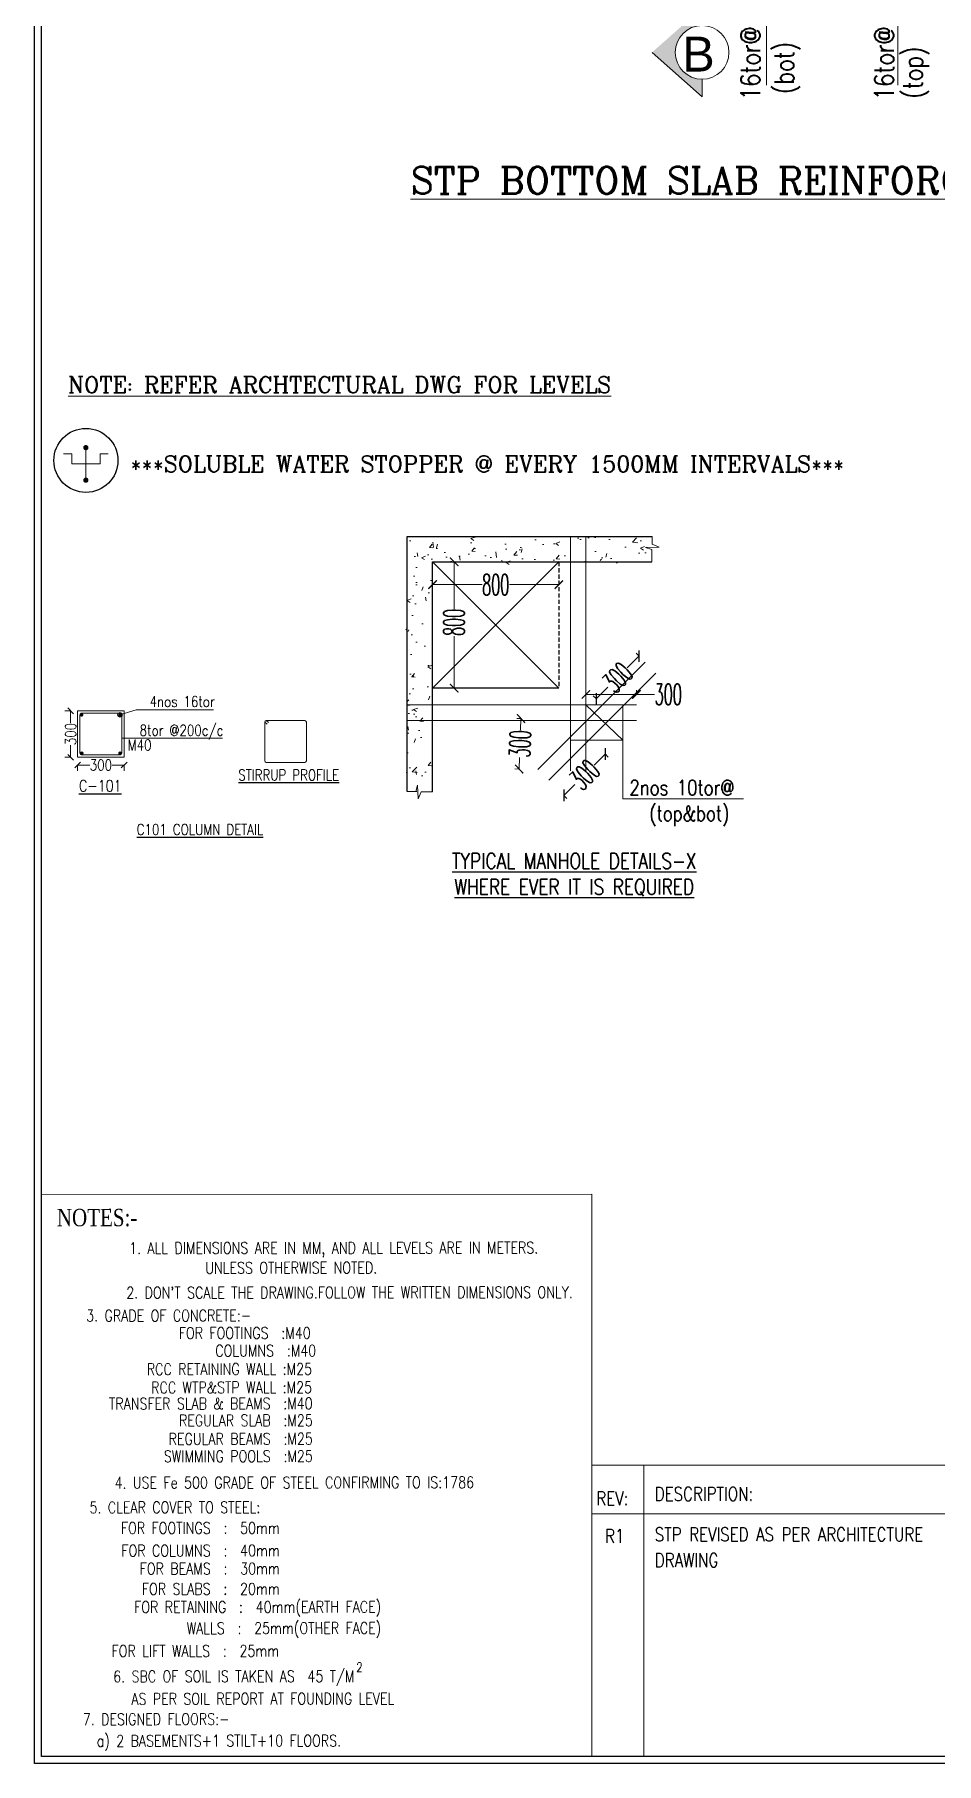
# Model space of a CAD drawing. Header units: millimetres. Extents: x -586673698 to -573385747, y -389867798 to -389752240.
# Drawn here: x -586583892 to -586572255, y -389818040 to -389795730 of the extents above; entities that cross this region are included whole.
import ezdxf
from ezdxf.enums import TextEntityAlignment as Align

# ---------------------------------------------------------------- set-up
doc = ezdxf.new("R2010")
doc.units = ezdxf.units.MM
doc.header["$LTSCALE"] = 100
doc.linetypes.add('CO-OL-AR-B2$0$DASHED2', pattern=[0.375, 0.25, -0.125])
doc.linetypes.add('DASHED2', pattern=[0.375, 0.25, -0.125])
for name, color, linetype in [('0-text', 241, 'Continuous'), ('A-TEXT-ROOM-100', 4, 'Continuous'), ('CO-OL-AR-B2$0$A -HATCH', 8, 'Continuous'), ('DASHED2', 3, 'DASHED2'), ('Layer1', 7, 'Continuous'), ('PLATFORM', 230, 'Continuous'), ('STP', 171, 'Continuous'), ('TBLK_NOTE', 4, 'Continuous'), ('text', 7, 'Continuous'), ('WATER SERVICE', 3, 'Continuous')]:
    doc.layers.add(name, color=color, linetype=linetype)
for name, color, linetype, lineweight in [('BEAMS', 3, 'Continuous', 9), ('COL', 11, 'Continuous', 20), ('COLN', 1, 'Continuous', 20), ('dim', 11, 'Continuous', 13), ('REIN', 1, 'Continuous', 20), ('TBLK FRAME', 6, 'Continuous', 20), ('TBLK_LINE', 141, 'Continuous', 30)]:
    doc.layers.add(name, color=color, linetype=linetype, lineweight=lineweight)
doc.styles.add('COM', font='complex.shx')
doc.styles.add('combine', font='romanc.shx', dxfattribs={"width": 0.8})
doc.styles.add('DIM', font='romanc.shx', dxfattribs={"width": 0.8})
doc.styles.add('HEAD', font='times.ttf', dxfattribs={"width": 0.9})
doc.styles.add('ROMANS', font='romans', dxfattribs={"width": 0.5})
doc.styles.add('simplex-0.8', font='simplex.shx', dxfattribs={"width": 0.8})
doc.styles.add('STAIR CASE', font='complex.shx', dxfattribs={"width": 0.8, "height": 75, "bigfont": 'GBCBIG.shx'})
doc.styles.add('VP-A', font='arial.ttf')
doc.dimstyles.new('75 ISO', dxfattribs={"dimtxt": 100, "dimasz": 75, "dimexe": 75, "dimexo": 0.7, "dimgap": 0.4, "dimtad": 0, "dimtoh": 1, "dimdec": 0, "dimdsep": 46, "dimtxsty": 'combine', "dimblk": 'OBLIQUE', "dimcen": 0, "dimclrd": 11, "dimclre": 2, "dimclrt": 4, "dimadec": 1, "dimazin": 2, "dimtfac": 1, "dimtdec": 0, "dimtmove": 2, "dimatfit": 3, "dimldrblk": 'OBLIQUE', "dimfxl": 0, "dimtolj": 1, "dimtzin": 0, "dimlwd": -1, "dimlwe": -1, "dimarcsym": 0})
doc.dimstyles.new('dimision in mm', dxfattribs={"dimtxt": 75, "dimasz": 25, "dimexe": 25, "dimexo": 25, "dimgap": 1, "dimtad": 0, "dimtoh": 1, "dimdec": 0, "dimdsep": 46, "dimtxsty": 'ROMANS', "dimblk": 'ARCHTICK', "dimcen": 0.09, "dimclrd": 21, "dimclre": 8, "dimclrt": 4, "dimadec": 0, "dimazin": 0, "dimtfac": 1, "dimtdec": 0, "dimtmove": 1, "dimatfit": 3, "dimfxl": 0, "dimtolj": 1, "dimtzin": 0, "dimarcsym": 0})
pattern_1 = [(49.99999999999999, (-14652.26497900486, -4303.871989995241), (251.0410639102637, -21.96324724390829), [26.24999999999999, -288.7499999999999]), (355, (-14652.26497900486, -4303.871989995241), (-48.56296676455, 263.2672467950042), [21, -231]), (100.4514, (-14631.34489101171, -4305.702259004116), (202.4782835999075, 241.3038397213338), [22.30906650000001, -245.3997392]), (46.18420000000002, (-14652.26497900486, -4233.871990025043), (373.5343670189756, -57.93165501515632), [39.37499999999999, -433.1249999999999]), (96.6356, (-14621.13711827993, -4238.699647456408), (327.1319469420462, 340.9412548151547), [33.4636008, -368.0995500000001]), (351.1842, (-14652.26497900486, -4233.871990025043), (327.1316807967695, 340.9415103238636), [31.5, -346.5000000000001]), (21, (-14617.26497894526, -4251.371989995241), (208.9174682414616, -140.9166117328686), [26.24999999999999, -288.7499999999999]), (326.0000000000001, (-14617.26497894526, -4251.371989995241), (85.16036617255361, 253.8025157663985), [21, -230.9999999999999]), (71.4514, (-14599.85519742966, -4263.115052103996), (294.0779200035215, 112.8856738484833), [22.30906650000001, -245.3997392]), (37.50000000000001, (-14652.26497900486, -4303.871989995241), (4.255949361051733, 116.512848840959), [0, -228.2000000000001, 0, -234.5, 0, -231.8750000000001]), (7.499999999999999, (-14652.26497900486, -4303.871989995241), (92.07433810475203, 138.0440991588261), [0, -133.6999999999999, 0, -222.9499999999999, 0, -88.37499999999996]), (327.5, (-14730.31497907639, -4303.871989995241), (186.8378526603431, -7.894205107032914), [0, -87.5, 0, -273, 0, -362.25]), (317.5, (-14765.31497907639, -4303.871989995241), (204.1151592698351, 35.0367438163112), [0, -113.75, 0, -181.3, 0, -257.2500000000001])]

# ---------------------------------------------------------------- blocks, each defined once
blk = doc.blocks.new('SECT LINE')
at = {"layer": 'STP', "lineweight": 0}
blk.add_hatch(color=7, dxfattribs=at).paths.add_polyline_path([(571.4999999925494, -1.862645149230957e-09), (346.5, 0, 1), (-346.5, 0), (-571.5, 0), (0, 646.5)])
at = {"layer": 'STP', "color": 7, "lineweight": 0}
for p, q in [((-571.5, 0), (0, 646.5)), ((-346.5, 0), (-571.5, 0)), ((-346.5, 0), (-571.5, 0)), ((346.5, 0), (1201.5, 0))]:
    blk.add_line(p, q, dxfattribs=at)
blk.add_circle((0, 0), 346.5, dxfattribs=at)
blk.add_circle((0, 0), 346.5, dxfattribs=at)
blk = doc.blocks.new('R5T')
at = {"layer": 'REIN', "color": 4, "lineweight": 20}
for p, q in [((3073133.012042983, -1156537.013426759), (3073160.980438634, -1156537.01340223)), ((3073160.980438634, -1156570.280436947), (3073160.980438634, -1156537.01340223)), ((3073208.529771033, -1156624.897871875), (3073208.529771033, -1156515.66300202)), ((3073283.012042984, -1156536.531959423), (3073256.079103431, -1156536.531959423)), ((3073256.079103431, -1156536.531959423), (3073256.079103431, -1156570.280436947)), ((3073256.079103431, -1156570.280436947), (3073160.980438634, -1156570.280436947))]:
    blk.add_line(p, q, dxfattribs=at)
at = {"layer": 'REIN', "color": 4, "linetype": 'Continuous', "lineweight": 20, "const_width": 8.817846679687497}
for points in [[(3073204.120847693, -1156515.66300202, 0.9999999999999998), (3073212.938694373, -1156515.66300202, 1)], [(3073204.120847693, -1156624.897871875, 0.9999999999999998), (3073212.938694373, -1156624.897871875, 1)]]:
    blk.add_lwpolyline(points, format="xyb", close=True, dxfattribs=at)
blk = doc.blocks.new('_ArchTick')
at = {"color": 0, "linetype": 'ByBlock', "const_width": 0.15}
blk.add_lwpolyline([(-0.5, -0.5), (0.5, 0.5)], dxfattribs=at)
blk = doc.blocks.new('*D420')
at = {"layer": 'Defpoints', "color": 0, "transparency": 16777216}
for p in [(537366.9031950235, 65519.52560475469), (537366.9031950235, 65383.87981879711), (538116.9031950235, 65383.8798186779)]:
    blk.add_point(p, dxfattribs=at)
at = {"layer": 'REIN', "color": 8, "lineweight": -2, "ltscale": 0.5, "transparency": 16777216}
for p, q in [((537366.9031950235, 65518.82560475469), (537366.9031950235, 65544.52560475469)), ((538116.9031950235, 65518.82560475469), (538116.9031950235, 65544.52560475469))]:
    blk.add_line(p, q, dxfattribs=at)
at = {"layer": 'REIN', "color": 21, "lineweight": -2, "ltscale": 0.5, "transparency": 16777216}
for p, q in [((537366.9031950235, 65519.52560475469), (537660.5460521664, 65519.52560475469)), ((538116.9031950235, 65519.52560475469), (537823.2603378807, 65519.52560475469))]:
    blk.add_line(p, q, dxfattribs=at)
at = {"layer": 'REIN', "color": 21, "linetype": 'ByBlock', "lineweight": -2, "transparency": 16777216, "xscale": 50, "yscale": 50, "zscale": 50, "rotation": 180}
blk.add_blockref('_ArchTick', (537366.9031950235, 65519.52560475469), dxfattribs=at)
at = {"layer": 'REIN', "color": 21, "linetype": 'ByBlock', "lineweight": -2, "transparency": 16777216, "xscale": 50, "yscale": 50, "zscale": 50}
blk.add_blockref('_ArchTick', (538116.9031950235, 65519.52560475469), dxfattribs=at)
at = {"layer": 'REIN', "color": 4, "lineweight": 13, "transparency": 16777216, "insert": (537741.9031950235, 65519.52560475469), "char_height": 125, "attachment_point": 5, "style": 'ROMANS'}
blk.add_mtext('\\A1;800', dxfattribs=at)
blk = doc.blocks.new('*D421')
at = {"layer": 'Defpoints', "color": 0, "transparency": 16777216}
for p in [(537645.8740869164, 65655.03060239553), (537494.9313502908, 64905.03060236573), (537645.8740869164, 64905.03060236573)]:
    blk.add_point(p, dxfattribs=at)
at = {"layer": 'REIN', "color": 8, "lineweight": -2, "ltscale": 0.5, "transparency": 16777216}
for p, q in [((537495.6313502907, 65655.03060239553), (537469.9313502908, 65655.03060239553)), ((537495.6313502907, 64905.03060236573), (537469.9313502908, 64905.03060236573))]:
    blk.add_line(p, q, dxfattribs=at)
at = {"layer": 'REIN', "color": 21, "lineweight": -2, "ltscale": 0.5, "transparency": 16777216}
for p, q in [((537494.9313502908, 65655.03060239553), (537494.9313502908, 65376.90915330395)), ((537494.9313502908, 64905.03060236573), (537494.9313502908, 65214.19486758963))]:
    blk.add_line(p, q, dxfattribs=at)
at = {"layer": 'REIN', "color": 21, "linetype": 'ByBlock', "lineweight": -2, "transparency": 16777216, "xscale": 50, "yscale": 50, "zscale": 50}
for p, rotation in [((537494.9313502908, 65655.03060239553), 90), ((537494.9313502908, 64905.03060236573), 270)]:
    blk.add_blockref('_ArchTick', p, dxfattribs=dict(at, rotation=rotation))
at = {"layer": 'REIN', "color": 4, "lineweight": 13, "transparency": 16777216, "insert": (537494.9313502908, 65295.55201044679), "char_height": 125, "attachment_point": 5, "rotation": 90, "style": 'ROMANS'}
blk.add_mtext('\\A1;800', dxfattribs=at)
blk = doc.blocks.new('*D422')
at = {"layer": 'Defpoints', "color": 0, "transparency": 16777216}
for p in [(538196.880665446, 64713.90872660279), (537880.9289236488, 64424.9003312721), (538186.0744054914, 64413.90872660279)]:
    blk.add_point(p, dxfattribs=at)
at = {"layer": 'REIN', "color": 8, "lineweight": -2, "ltscale": 0.5, "transparency": 16777216}
for p, q in [((537892.434729919, 64724.87513300766), (537866.7513866229, 64725.80026928819)), ((537881.6284699643, 64424.87513300766), (537855.9451266682, 64425.80026928819))]:
    blk.add_line(p, q, dxfattribs=at)
at = {"layer": 'REIN', "color": 21, "lineweight": -2, "ltscale": 0.5, "transparency": 16777216}
for p, q in [((537891.7351836035, 64724.9003312721), (537889.2607090556, 64656.20474487462)), ((537880.9289236488, 64424.9003312721), (537883.4033981966, 64493.59591766948))]:
    blk.add_line(p, q, dxfattribs=at)
at = {"layer": 'REIN', "color": 21, "linetype": 'ByBlock', "lineweight": -2, "transparency": 16777216, "xscale": 50, "yscale": 50, "zscale": 50}
for p, rotation in [((537891.7351836035, 64724.9003312721), 87.93704829430158), ((537880.9289236488, 64424.9003312721), 267.9370482943016)]:
    blk.add_blockref('_ArchTick', p, dxfattribs=dict(at, rotation=rotation))
at = {"layer": 'REIN', "color": 4, "lineweight": 13, "transparency": 16777216, "insert": (537886.3320536262, 64574.9003312721), "char_height": 125, "attachment_point": 5, "rotation": 87.93704829430158, "style": 'ROMANS'}
blk.add_mtext('\\A1;300', dxfattribs=at)
blk = doc.blocks.new('*D423')
at = {"layer": 'Defpoints', "color": 0, "transparency": 16777216}
for p in [(538277.5744054317, 64805.40872660279), (538577.1945555806, 64867.82127951299), (538577.1945555806, 64805.40872660279)]:
    blk.add_point(p, dxfattribs=at)
at = {"layer": 'REIN', "color": 8, "lineweight": -2, "ltscale": 0.5, "transparency": 16777216}
for p, q in [((538277.5744054317, 64867.12127951299), (538277.5744054317, 64892.82127951299)), ((538577.1945555806, 64867.12127951299), (538577.1945555806, 64892.82127951299))]:
    blk.add_line(p, q, dxfattribs=at)
at = {"layer": 'REIN', "color": 21, "lineweight": -2, "ltscale": 0.5, "transparency": 16777216}
for p, q in [((538277.5744054317, 64867.82127951299), (538577.1945555806, 64867.82127951299)), ((538577.1945555806, 64867.82127951299), (538684.985962706, 64867.82127951299))]:
    blk.add_line(p, q, dxfattribs=at)
at = {"layer": 'REIN', "color": 21, "linetype": 'ByBlock', "lineweight": -2, "transparency": 16777216, "xscale": 50, "yscale": 50, "zscale": 50, "rotation": 180}
blk.add_blockref('_ArchTick', (538277.5744054317, 64867.82127951299), dxfattribs=at)
at = {"layer": 'REIN', "color": 21, "linetype": 'ByBlock', "lineweight": -2, "transparency": 16777216, "xscale": 50, "yscale": 50, "zscale": 50}
blk.add_blockref('_ArchTick', (538577.1945555806, 64867.82127951299), dxfattribs=at)
at = {"layer": 'REIN', "color": 4, "lineweight": 13, "transparency": 16777216, "insert": (538766.3431055632, 64867.82127951299), "char_height": 125, "attachment_point": 5, "style": 'ROMANS'}
blk.add_mtext('\\A1;300', dxfattribs=at)
blk = doc.blocks.new('*D424')
at = {"layer": 'Defpoints', "color": 0, "transparency": 16777216}
for p in [(538302.8270130877, 64603.74010213144), (538056.8970450163, 64357.81013408303), (538146.6989660001, 64268.00821309081)]:
    blk.add_point(p, dxfattribs=at)
at = {"layer": 'REIN', "color": 21, "lineweight": -2, "ltscale": 0.5, "transparency": 16777216}
for p, q in [((538392.6289340715, 64513.93818113922), (538327.1921374508, 64448.50138452459)), ((538146.6989660001, 64268.00821309081), (538212.1357626208, 64333.44500970543))]:
    blk.add_line(p, q, dxfattribs=at)
at = {"layer": 'REIN', "color": 8, "lineweight": -2, "ltscale": 0.5, "transparency": 16777216}
for p, q in [((538392.1339593247, 64514.43315588608), (538410.3066036004, 64496.26051160874)), ((538146.2039912533, 64268.50318783767), (538164.376635529, 64250.33054356033))]:
    blk.add_line(p, q, dxfattribs=at)
at = {"layer": 'REIN', "color": 21, "linetype": 'ByBlock', "lineweight": -2, "transparency": 16777216, "xscale": 50, "yscale": 50, "zscale": 50}
for p, rotation in [((538392.6289340715, 64513.93818113922), 44.99999999732171), ((538146.6989660001, 64268.00821309081), 224.9999999973217)]:
    blk.add_blockref('_ArchTick', p, dxfattribs=dict(at, rotation=rotation))
at = {"layer": 'REIN', "color": 4, "lineweight": 13, "transparency": 16777216, "insert": (538269.6639500358, 64390.97319711502), "char_height": 125, "attachment_point": 5, "rotation": 44.99999999732171, "style": 'ROMANS'}
blk.add_mtext('\\A1;\\A1;300', dxfattribs=at)
blk = doc.blocks.new('*D425')
at = {"layer": 'Defpoints', "color": 0, "transparency": 16777216}
for p in [(538592.4618828556, 65095.03750241018), (538628.5928776264, 65058.90650764108), (538375.0950966, 64805.40872660279)]:
    blk.add_point(p, dxfattribs=at)
at = {"layer": 'REIN', "color": 21, "lineweight": -2, "ltscale": 0.5, "transparency": 16777216}
for p, q in [((538592.4618828556, 65095.03750241018), (538523.2411797533, 65025.81679930466)), ((538338.9641018292, 64841.5397213719), (538408.1848049315, 64910.76042447745))]:
    blk.add_line(p, q, dxfattribs=at)
at = {"layer": 'REIN', "color": 8, "lineweight": -2, "ltscale": 0.5, "transparency": 16777216}
for p, q in [((538592.9568576025, 65094.54252766336), (538574.7842133256, 65112.71517193943)), ((538339.459076576, 64841.04474662508), (538321.2864322992, 64859.21739090115))]:
    blk.add_line(p, q, dxfattribs=at)
at = {"layer": 'REIN', "color": 21, "linetype": 'ByBlock', "lineweight": -2, "transparency": 16777216, "xscale": 50, "yscale": 50, "zscale": 50}
for p, rotation in [((538592.4618828556, 65095.03750241018), 45.00000000134194), ((538338.9641018292, 64841.5397213719), 225.0000000013419)]:
    blk.add_blockref('_ArchTick', p, dxfattribs=dict(at, rotation=rotation))
at = {"layer": 'REIN', "color": 4, "lineweight": 13, "transparency": 16777216, "insert": (538465.7129923424, 64968.28861189104), "char_height": 125, "attachment_point": 5, "rotation": 45.00000000134193, "style": 'ROMANS'}
blk.add_mtext('\\A1;\\A1;300', dxfattribs=at)
blk = doc.blocks.new('_Oblique')
at = {"color": 0, "linetype": 'ByBlock', "lineweight": -2}
blk.add_line((-0.5, -0.5), (0.5, 0.5), dxfattribs=at)
blk = doc.blocks.new('*D500')
at = {"layer": 'Defpoints', "color": 0, "transparency": 16777216}
for p in [(-586583336.5823401, -389805056.6329622), (-586582736.5823662, -389805056.6329622), (-586582736.5823662, -389805156.6329753)]:
    blk.add_point(p, dxfattribs=at)
at = {"layer": 'dim', "color": 2, "transparency": 16777216}
for p, q in [((-586583336.5823401, -389805155.9329753), (-586583336.5823401, -389805231.6329753)), ((-586582736.5823662, -389805155.9329753), (-586582736.5823662, -389805231.6329753))]:
    blk.add_line(p, q, dxfattribs=at)
at = {"layer": 'dim', "color": 11, "transparency": 16777216}
for p, q in [((-586583336.5823401, -389805156.6329753), (-586583180.9823531, -389805156.6329753)), ((-586582736.5823662, -389805156.6329753), (-586582892.1823531, -389805156.6329753))]:
    blk.add_line(p, q, dxfattribs=at)
at = {"layer": 'dim', "color": 11, "transparency": 16777216, "xscale": 75, "yscale": 75, "zscale": 75, "rotation": 180}
blk.add_blockref('_Oblique', (-586583336.5823401, -389805156.6329753), dxfattribs=at)
at = {"layer": 'dim', "color": 11, "transparency": 16777216, "xscale": 75, "yscale": 75, "zscale": 75}
blk.add_blockref('_Oblique', (-586582736.5823662, -389805156.6329753), dxfattribs=at)
at = {"layer": 'dim', "color": 4, "transparency": 16777216, "insert": (-586583036.5823531, -389805156.6329753), "char_height": 140, "attachment_point": 5, "style": 'combine'}
blk.add_mtext('\\A1;300', dxfattribs=at)
blk = doc.blocks.new('*D501')
at = {"layer": 'Defpoints', "color": 0, "transparency": 16777216}
for p in [(-586583336.5823404, -389804456.6329885), (-586583426.83461, -389805056.6329623), (-586583336.5823404, -389805056.6329623)]:
    blk.add_point(p, dxfattribs=at)
at = {"layer": 'dim', "color": 2, "transparency": 16777216}
for p, q in [((-586583426.1346099, -389804456.6329885), (-586583501.83461, -389804456.6329885)), ((-586583426.1346099, -389805056.6329623), (-586583501.83461, -389805056.6329623))]:
    blk.add_line(p, q, dxfattribs=at)
at = {"layer": 'dim', "color": 11, "transparency": 16777216}
for p, q in [((-586583426.83461, -389804456.6329885), (-586583426.83461, -389804612.2329754)), ((-586583426.83461, -389805056.6329623), (-586583426.83461, -389804901.0329754))]:
    blk.add_line(p, q, dxfattribs=at)
at = {"layer": 'dim', "color": 11, "transparency": 16777216, "xscale": 75, "yscale": 75, "zscale": 75}
for p, rotation in [((-586583426.83461, -389804456.6329885), 90), ((-586583426.83461, -389805056.6329623), 270)]:
    blk.add_blockref('_Oblique', p, dxfattribs=dict(at, rotation=rotation))
at = {"layer": 'dim', "color": 4, "transparency": 16777216, "insert": (-586583426.83461, -389804756.6329752), "char_height": 140, "attachment_point": 5, "rotation": 90, "style": 'combine'}
blk.add_mtext('\\A1;300', dxfattribs=at)
blk = doc.blocks.new('R4I')
at = {"layer": 'COL', "linetype": 'Continuous', "lineweight": 5}
h = blk.add_hatch(dxfattribs=at)
h.set_pattern_fill('AR-CONC', color=8, scale=35, style=0)
h.set_pattern_definition(pattern_1)
h.paths.add_polyline_path([(537366.9031950235, 65655.03060239553), (538186.0744054914, 65655.03060239553), (538186.0744054914, 65805.03060239553), (537216.9031950235, 65805.03060239553), (537216.9031950235, 64805.40872660279), (537366.9031950235, 64805.40872660279)])
h.paths.add_polyline_path([(537366.9031950235, 64805.40872660279), (537216.9031950235, 64805.40872660279), (537216.9031950235, 64713.90872660279), (537366.9031950235, 64713.90872660279)])
h.paths.add_polyline_path([(537216.9031950235, 64291.76049417257), (537266.6421861649, 64291.76049417257), (537277.0284266472, 64328.51580706239), (537280.4905720949, 64248.08650633693), (537298.6665907502, 64288.59562179446), (537366.9031950235, 64288.59562179446), (537366.9031950235, 64713.90872660279), (537216.9031950235, 64713.90872660279)])
h = blk.add_hatch(dxfattribs=at)
h.set_pattern_fill('AR-CONC', color=8, scale=35, style=0)
h.set_pattern_definition(pattern_1)
h.paths.add_polyline_path([(538277.5744054317, 65805.03060239553), (538186.0744054914, 65805.03060239553), (538186.0744054914, 65655.03060239553), (538277.5744054317, 65655.03060239553)])
h.paths.add_polyline_path([(538668.357427299, 65655.03060239553), (538668.357427299, 65728.76368179917), (538631.602114439, 65739.1499221921), (538712.0314151645, 65742.61206763983), (538671.5222997069, 65760.78808632493), (538671.5222997069, 65805.03060239553), (538277.5744054317, 65805.03060239553), (538277.5744054317, 65655.03060239553)])
at = {"layer": 'CO-OL-AR-B2$0$A -HATCH', "color": 8, "linetype": 'CO-OL-AR-B2$0$DASHED2', "ltscale": 100}
for p, q in [((538116.9031950235, 64905.03060236573, -27.35623593420867), (537366.9031950235, 65655.03060239553, -27.35623593420867)), ((537366.9031950235, 64905.03060236573, -27.35623593420867), (538116.9031950235, 65655.03060239553, -27.35623593420867))]:
    blk.add_line(p, q, dxfattribs=at)
at = {"layer": 'COL', "color": 6, "linetype": 'Continuous', "elevation": -27.35623593420867}
for points in [[(538671.5222997069, 65805.03060239553), (538671.5222997069, 65760.78808632493), (538712.0314151645, 65742.61206763983), (538631.602114439, 65739.1499221921), (538668.357427299, 65728.76368179917), (538668.357427299, 65655.03060239553)], [(537366.9031950235, 64288.59562179446), (537298.6665907502, 64288.59562179446), (537280.4905720949, 64248.08650633693), (537277.0284266472, 64328.51580706239), (537266.6421861649, 64291.76049417257), (537216.9031950235, 64291.76049417257)]]:
    blk.add_lwpolyline(points, dxfattribs=at)
at = {"layer": 'DASHED2', "color": 2, "elevation": -27.35623593420867}
blk.add_lwpolyline([(538116.9031950235, 64905.03060236573), (537366.9031950235, 64905.03060236573), (537366.9031950235, 65655.03060239553), (538116.9031950235, 65655.03060239553)], close=True, dxfattribs=at)
at = {"layer": 'dim', "ltscale": 100}
for p, q in [((538497.3618344069, 64595.40872660279, -27.35623593420867), (538277.5744054317, 64805.40872660279, -27.35623593420867)), ((538497.3618344069, 64805.40872660279, -27.35623593420867), (538497.3618344069, 64247.40872660279, -27.35623593420867)), ((538186.0744054914, 64595.40872660279, -27.35623593420867), (538497.3618344069, 64595.40872660279, -27.35623593420867)), ((538497.3618344069, 64247.40872660279, -27.35623593420867), (539212.7741521597, 64247.40872660279, -27.35623593420867))]:
    blk.add_line(p, q, dxfattribs=at)
at = {"layer": 'REIN', "linetype": 'Continuous', "ltscale": 0.25}
for p, q in [((538186.0744054914, 65805.03060239553, -27.35623593420867), (538186.0744054914, 64413.90872660279, -27.35623593420867)), ((538277.5744054317, 65805.03060239553, -27.35623593420867), (538277.5744054317, 64413.90872660279, -27.35623593420867)), ((538628.5928776264, 65058.90650764108, -27.35623593420867), (537992.1967746019, 64422.51040458679, -27.35623593420867)), ((538693.29314816, 64994.20623716712, -27.35623593420867), (538056.8970450163, 64357.81013408303, -27.35623593420867)), ((538577.1945555806, 64805.40872660279, -27.35623593420867), (537216.9031950235, 64805.40872660279, -27.35623593420867)), ((538577.1945555806, 64713.90872660279, -27.35623593420867), (537216.9031950235, 64713.90872660279, -27.35623593420867))]:
    blk.add_line(p, q, dxfattribs=at)
at = {"layer": 'WATER SERVICE', "color": 4, "lineweight": -3, "ltscale": 0.1}
for p, q in [((537366.9031950235, 64288.59562179446, -27.35623593420867), (537366.9031950235, 65655.03060239553, -27.35623593420867)), ((538116.9031950235, 64905.03060236573, -27.35623593420867), (537366.9031950235, 64905.03060236573, -27.35623593420867))]:
    blk.add_line(p, q, dxfattribs=at)
at = {"layer": 'WATER SERVICE', "color": 4, "lineweight": -3, "ltscale": 0.1, "elevation": -27.35623593420867}
for points in [[(537216.9031950235, 64291.76049417257), (537216.9031950235, 65805.03060239553), (538671.5222997069, 65805.03060239553)], [(537366.9031950235, 64288.59562179446), (537366.9031950235, 65655.03060239553), (538668.357427299, 65655.03060239553)]]:
    blk.add_lwpolyline(points, dxfattribs=at)
at = {"layer": 'text', "lineweight": 9, "ltscale": 0.5, "style": 'simplex-0.8', "width": 0.8}
blk.add_text('2nos 10tor@ ', height=90, dxfattribs=at).set_placement((538535.7357661724, 64269.37261220813, -27.35623593420867))
at = {"layer": 'text', "lineweight": 9, "ltscale": 0.5, "insert": (529786.8669475913, 64085.9996227026, -27.35623593420867), "char_height": 90, "width": 18252.15386238788, "attachment_point": 7, "style": 'simplex-0.8'}
blk.add_mtext('\\pi8867.21979;(top&bot)', dxfattribs=at)
at = {"layer": 'REIN', "color": 4, "lineweight": 13, "ltscale": 0.5}
dim = blk.add_linear_dim(base=(537366.9031950235, 65519.52560475469, -27.35623593420867), p1=(538116.9031950235, 65383.8798186779, -27.35623593420867), p2=(537366.9031950235, 65383.87981879711, -27.35623593420867), angle=180, text='800', dimstyle='dimision in mm', override={"dimtxt": 125, "dimasz": 50, "dimtxsty": 'ROMANS', "dimfxl": 0.7, "dimfxlon": 1}, dxfattribs=at)
dim.commit()
dim.dimension.update_dxf_attribs({"geometry": '*D420', "text_midpoint": (537741.9031950235, 65519.52560475469, -27.35623593420867)})
dim = blk.add_linear_dim(base=(537494.9313502908, 64905.03060236573, -27.35623593420867), p1=(537645.8740869164, 65655.03060239553, -27.35623593420867), p2=(537645.8740869164, 64905.03060236573, -27.35623593420867), angle=270, text='800', dimstyle='dimision in mm', override={"dimtxt": 125, "dimasz": 50, "dimtxsty": 'ROMANS', "dimfxl": 0.7, "dimfxlon": 1}, dxfattribs=at)
dim.commit()
dim.dimension.update_dxf_attribs({"geometry": '*D421', "text_midpoint": (537494.9313502908, 65295.55201044679, -27.35623593420867), "dimtype": 128})
dim = blk.add_aligned_dim(p1=(538375.0950966, 64805.40872660279, -27.35623593420867), p2=(538628.5928776264, 65058.90650764108, -27.35623593420867), distance=51.096942825692274, text='\\A1;300', dimstyle='dimision in mm', override={"dimtxt": 125, "dimasz": 50, "dimtxsty": 'ROMANS', "dimfxl": 0.7, "dimfxlon": 1}, dxfattribs=at)
dim.commit()
dim.dimension.update_dxf_attribs({"geometry": '*D425', "text_midpoint": (538465.7129923424, 64968.28861189104)})
dim = blk.add_linear_dim(base=(538577.1945555806, 64867.82127951299), p1=(538277.5744054317, 64805.40872660279, -27.35623593420867), p2=(538577.1945555806, 64805.40872660279, -27.35623593420867), angle=0, dimstyle='dimision in mm', override={"dimtxt": 125, "dimasz": 50, "dimtxsty": 'ROMANS', "dimfxl": 0.7, "dimfxlon": 1}, dxfattribs=at)
dim.commit()
dim.dimension.update_dxf_attribs({"geometry": '*D423', "text_midpoint": (538766.3431055632, 64867.82127951299), "dimtype": 129})
dim = blk.add_aligned_dim(p1=(538196.880665446, 64713.90872660279, -27.35623593420867), p2=(538186.0744054914, 64413.90872660279, -27.35623593420867), distance=-305.34338123191833, dimstyle='dimision in mm', override={"dimtxt": 125, "dimasz": 50, "dimtxsty": 'ROMANS', "dimfxl": 0.7, "dimfxlon": 1}, dxfattribs=at)
dim.commit()
dim.dimension.update_dxf_attribs({"geometry": '*D422', "text_midpoint": (537886.3320536262, 64574.9003312721)})
dim = blk.add_aligned_dim(p1=(538302.8270130877, 64603.74010213141, -27.35623593420867), p2=(538056.8970450163, 64357.810134083, -27.35623593420867), distance=126.99909458841803, text='\\A1;300', dimstyle='dimision in mm', override={"dimtxt": 125, "dimasz": 50, "dimtxsty": 'ROMANS', "dimfxl": 0.7, "dimfxlon": 1}, dxfattribs=at)
dim.commit()
dim.dimension.update_dxf_attribs({"geometry": '*D424', "text_midpoint": (538269.6639500358, 64390.97319711499), "insert": (0, -2.91038304567337e-11)})

msp = doc.modelspace()

# ---------------------------------------------------------------- linework, layer by layer
at = {"color": 13, "lineweight": 5, "elevation": -278.9905348750261}
for points in [[(-586574448.727397, -389793613.7057234), (-586574448.7273971, -389796382.4895786)], [(-586572751.7245431, -389793613.7057234), (-586572751.724543, -389796382.4895786)]]:
    msp.add_lwpolyline(points, dxfattribs=at)
at = {"layer": 'BEAMS', "elevation": -319.072477019522}
msp.add_lwpolyline([(-586583336.5823401, -389804456.6329883), (-586582736.5823662, -389804456.6329883), (-586582736.5823662, -389805056.6329622), (-586583336.5823401, -389805056.6329622)], close=True, dxfattribs=at)
at = {"layer": 'COLN', "extrusion": (-3.18741815392425e-09, -1.957213283536497e-12, 1), "elevation": -1771.779631256485}
msp.add_lwpolyline([(-586583803.4915181, -389810704.9660227), (-586576702.6363341, -389810696.2584418), (-586576702.6363341, -389817951.261934), (-586583803.4915181, -389817951.272815)], close=True, dxfattribs=at)
at = {"layer": 'dim'}
msp.add_line((-586582768.2877107, -389804809.6329492, -319.072477019522), (-586581469.4375277, -389804809.6329492, -319.072477019522), dxfattribs=at)
at = {"layer": 'Layer1', "color": 13}
msp.add_circle((-586583230.3100687, -389801225.7334592, -319.072477019522), 412.9316524922848, dxfattribs=at)
at = {"layer": 'REIN'}
for p, q in [((-586583306.5562304, -389804511.659098, -319.072477019522), (-586583306.5562304, -389805001.6068526, -319.072477019522)), ((-586583306.5562304, -389804511.659098, -319.072477019522), (-586583306.5562304, -389805001.6068526, -319.072477019522)), ((-586582793.2877107, -389804486.659098, -319.072477019522), (-586583283.2354914, -389804486.659098, -319.072477019522)), ((-586582791.6084498, -389804486.659098, -319.072477019522), (-586583281.5562304, -389804486.659098, -319.072477019522)), ((-586582791.6084498, -389804486.659098, -319.072477019522), (-586583281.5562304, -389804486.659098, -319.072477019522)), ((-586582768.2877107, -389805001.6068526, -319.072477019522), (-586582768.2877107, -389804511.659098, -319.072477019522)), ((-586580922.5730581, -389804603.1441246, -319.072477019522), (-586580922.5730581, -389805103.0918792, -319.072477019522)), ((-586580922.5730581, -389804603.1441246, -319.072477019522), (-586580891.6143392, -389804631.2505405, -319.072477019522)), ((-586580922.5730581, -389804608.1441246, -319.072477019522), (-586580922.5730581, -389805098.0918792, -319.072477019522)), ((-586580404.3045384, -389804583.1441246, -319.072477019522), (-586580902.5730581, -389804583.1441246, -319.072477019522)), ((-586580902.5730581, -389804583.1441246, -319.072477019522), (-586580872.6042904, -389804606.8003072, -319.072477019522)), ((-586580384.3045384, -389805103.0918792, -319.072477019522), (-586580384.3045384, -389804603.1441246, -319.072477019522)), ((-586583283.2354914, -389805026.6068526, -319.072477019522), (-586582793.2877107, -389805026.6068526, -319.072477019522)), ((-586583281.5562304, -389805026.6068526, -319.072477019522), (-586582791.6084498, -389805026.6068526, -319.072477019522)), ((-586583281.5562304, -389805026.6068526, -319.072477019522), (-586582791.6084498, -389805026.6068526, -319.072477019522)), ((-586580902.5730581, -389805123.0918792, -319.072477019522), (-586580404.3045384, -389805123.0918792, -319.072477019522)), ((-586580897.5730581, -389805123.0918792, -319.072477019522), (-586580407.6252775, -389805123.0918792, -319.072477019522)), ((-586580897.5730581, -389805123.0918792, -319.072477019522), (-586580407.6252775, -389805123.0918792, -319.072477019522))]:
    msp.add_line(p, q, dxfattribs=at)
at = {"layer": 'REIN', "const_width": 22.51958224543081, "elevation": -319.072477019522}
for points in [[(-586583274.456118, -389804509.1786802, -0.9999999999999998), (-586583296.9757003, -389804509.1786802, -1)], [(-586582779.5475018, -389804509.1786802, -0.9999999999999998), (-586582802.0670841, -389804509.1786802, -0.9999999999999998)], [(-586583282.6568295, -389804992.8275054, -0.9999999999999998), (-586583282.6568295, -389805015.3470876, -0.9999999999999998)], [(-586582790.8072929, -389804992.8275054, -0.9999999999999998), (-586582790.8072929, -389805015.3470876, -1)]]:
    msp.add_lwpolyline(points, format="xyb", close=True, dxfattribs=at)
at = {"layer": 'REIN'}
for centre, radius, start, end in [((-586583283.2354914, -389804511.659098, -319.072477019522), 25, 90, 180), ((-586582793.2877107, -389804511.659098, -319.072477019522), 25, 0, 90), ((-586580902.5730581, -389804603.1441246, -319.072477019522), 20, 90, 180), ((-586580404.3045384, -389804603.1441246, -319.072477019522), 20, 0, 90), ((-586583284.3309957, -389805004.251634, -319.072477019522), 22.38204477830965, 173.2137706412872, 272.8055009152787), ((-586582793.2877107, -389805001.6068526, -319.072477019522), 25, 270, 0), ((-586580902.5730581, -389805103.0918792, -319.072477019522), 20, 180, 270), ((-586580404.3045384, -389805103.0918792, -319.072477019522), 20, 270, 0)]:
    msp.add_arc(centre, radius, start, end, dxfattribs=at)
at = {"layer": 'TBLK FRAME', "lineweight": 20}
msp.add_line((-586576702.5613843, -389814191.1965004, -1774.617190011771), (-586539332.0189506, -389814191.1965004, -1774.617190011771), dxfattribs=at)
at = {"layer": 'TBLK_LINE', "lineweight": 20}
for p, q in [((-586576702.5613843, -389814182.4759377, -1774.617190011771), (-586576702.5613843, -389817942.5522523, -1774.617190011771)), ((-586576028.9901422, -389817951.272815, -1774.617190011771), (-586576028.9901422, -389814191.1965004, -1774.617190011771)), ((-586576702.5613843, -389814820.6861217, -1774.617190011771), (-586547236.918806, -389814820.6861217, -1774.617190011771))]:
    msp.add_line(p, q, dxfattribs=at)
at = {"layer": 'TBLK_LINE', "elevation": -1774.617212645421}
for points in [[(-586539243.0576702, -389818040.2340956), (-586583892.4527987, -389818040.2340956), (-586583892.4527987, -389752239.786461), (-586539243.0576702, -389752239.786461)], [(-586539332.0189506, -389817951.272815), (-586583803.4915181, -389817951.272815), (-586583803.4915181, -389752328.7477416), (-586539332.0189506, -389752328.7477416)]]:
    msp.add_lwpolyline(points, close=True, dxfattribs=at)

# ---------------------------------------------------------------- block references
at = {"layer": 'PLATFORM', "linetype": 'Continuous', "lineweight": 13, "rotation": 90.00000000000001}
msp.add_blockref('SECT LINE', (-586575278.3353915, -389795960.3721323, -319.072477019522), dxfattribs=at)
at = {"layer": 'REIN', "color": 6, "xscale": 2.173500000036147, "yscale": 2.173500000036147, "zscale": 2.173500000036147}
msp.add_blockref('R4I', (-587746723.5672503, -389945235.4960294, -1530.601355380094), dxfattribs=at)
at = {"layer": 'text', "color": 7, "xscale": 3.845830005472437, "yscale": 3.845830005472437, "zscale": 3.845830005472437}
msp.add_blockref('R5T', (-598402268.2785403, -385353297.9295762, -322.9781940381472), dxfattribs=at)

# ---------------------------------------------------------------- texts
at = {"layer": '0-text', "color": 241, "lineweight": 13, "style": 'VP-A'}
msp.add_text('B', height=450, dxfattribs=at).set_placement((-586575534.3123835, -389796207.6649765, -319.0724770203478))
at = {"layer": 'A-TEXT-ROOM-100', "linetype": 'ByBlock', "lineweight": 9, "style": 'simplex-0.8', "width": 0.8}
for s, p in [('16tor@125 c/c', (-586574530.1128381, -389796576.5658979, -1099.334217209688)), ('16tor@125 c/c', (-586572803.7293069, -389796576.5658979, -1099.334217209688)), (' (bot)', (-586574095.4193254, -389796630.7867306, -918.9011266521536)), (' (top)', (-586572432.8484818, -389796691.4191509, -1099.334217209688))]:
    msp.add_text(s, height=250, rotation=90, dxfattribs=at).set_placement(p)
at = {"layer": 'TBLK_NOTE', "style": 'simplex-0.8', "width": 0.8}
for s, p in [('REV:', (-586576643.9949268, -389814708.7246585, -1774.617190011771)), ('DESCRIPTION:', (-586575889.0522503, -389814650.5875734, -1774.617190011771)), ('STP REVISED AS PER ARCHITECTURE ', (-586575889.0522503, -389815172.7513912, -1774.617190011771)), ('R1', (-586576531.37166, -389815195.3939182, -1774.617190011771)), ('DRAWING', (-586575889.0522503, -389815506.2845381, -1774.617190011771))]:
    msp.add_text(s, height=177.2633512589964, dxfattribs=at).set_placement(p)
at = {"layer": 'text', "lineweight": 9, "style": 'STAIR CASE'}
msp.add_text('%%USTP BOTTOM SLAB REINFORCEMENT PLAN', height=347.4313796228797, dxfattribs=at).set_placement((-586579039.620068, -389797786.1690265, -1801.695949171726))
at = {"layer": 'text', "color": 240, "lineweight": 9, "style": 'COM'}
msp.add_text('%%UNOTE: REFER ARCHTECTURAL DWG FOR LEVELS', height=209.3218682627603, dxfattribs=at).set_placement((-586583460.0539396, -389800353.2687593, -1590.060134184086))
at = {"layer": 'text', "ltscale": 0.5, "style": 'DIM', "width": 0.8}
for s, p in [('4nos 16tor', (-586581567.9587915, -389804448.6512056, -319.072477019522)), ('8tor @200c/c', (-586581456.4531115, -389804820.6329492, -319.072477019522))]:
    msp.add_text(s, height=140, dxfattribs=at).set_placement(p, align=Align.BOTTOM_RIGHT)
msp.add_text('M40', height=140, dxfattribs=at).set_placement((-586582383.4510429, -389804829.0829096, -319.072477019522), align=Align.TOP_RIGHT)
for s, height, p in [('%%UC-101', 150, (-586583044.7740089, -389805424.7830837, -319.072477019522)), ('%%USTIRRUP PROFILE', 140, (-586580612.6125917, -389805285.2095146, -319.072477019522)), ('%%UC101 COLUMN DETAIL', 140, (-586581758.2480351, -389805988.2082697, -319.072477019522))]:
    msp.add_text(s, height=height, dxfattribs=at).set_placement(p, align=Align.MIDDLE_CENTER)
at = {"layer": 'text'}
for s, height, rotation, style, width, p in [('NOTES:-', 224.2602700785712, 0.0703642220667549, 'HEAD', 0.7999999999999995, (-586582566.1239847, -389811174.6308903, -1773.645528027078)), ('1. ALL DIMENSIONS ARE IN MM, AND ALL LEVELS ARE IN METERS.', 149.5068467190474, 0.07036422207193459, 'simplex-0.8', 0.7999999999999998, (-586577392.4327644, -389811504.3891758, -1773.645528027078)), ('UNLESS OTHERWISE NOTED.', 149.5068467190474, 0.07036422207193459, 'simplex-0.8', 0.7999999999999998, (-586579470.2477576, -389811762.5981795, -1773.645528027078)), ("2. DON'T SCALE THE DRAWING.FOLLOW THE WRITTEN DIMENSIONS ONLY.", 149.5068467190474, 0.07036422207193459, 'simplex-0.8', 0.7999999999999998, (-586576946.8739332, -389812079.0699406, -1773.645528027078)), ('3. GRADE OF CONCRETE:-', 149.5068467190474, 0.07036422207193459, 'simplex-0.8', 0.7999999999999998, (-586581098.4682196, -389812379.3025061, -1773.645528027078)), ('4. USE Fe 500 GRADE OF STEEL CONFIRMING TO IS:1786', 149.5068467190474, 0.07036422207193459, 'simplex-0.8', 0.7999999999999998, (-586578221.3220934, -389814532.6322656, -1773.645528027078)), ('5. CLEAR COVER TO STEEL:', 149.5068467190474, 0.07036422207193459, 'simplex-0.8', 0.7999999999999998, (-586580979.3568445, -389814854.6715275, -1773.645528027078)), ('FOR FOOTINGS  :  50mm', 149.5068467190474, 0.07036422207193459, 'simplex-0.8', 0.7999999999999998, (-586580727.42356, -389815120.8858236, -1773.645528027078)), ('FOR COLUMNS  :  40mm', 149.5068467190474, 0.07036422207193459, 'simplex-0.8', 0.7999999999999998, (-586580727.0662168, -389815411.8611467, -1773.645528027078)), ('FOR BEAMS  :  30mm', 149.5068467190474, 0.07036422207193459, 'simplex-0.8', 0.7999999999999998, (-586580726.780341, -389815644.6421228, -1773.645528027078)), ('FOR SLABS  :  20mm', 149.5068467190474, 0.07036422207193459, 'simplex-0.8', 0.7999999999999998, (-586580728.5062231, -389815907.0824867, -1773.645528027078)), ('FOR RETAINING  :  40mm(EARTH FACE)', 149.5068467190474, 0.07036422207193459, 'simplex-0.8', 0.7999999999999998, (-586579419.0235411, -389816138.7507738, -1773.645528027078)), ('WALLS  :  25mm(OTHER FACE)', 149.5068467190474, 0.07036422207193459, 'simplex-0.8', 0.7999999999999998, (-586579418.6869243, -389816412.8490187, -1773.645528027078)), ('FOR LIFT WALLS  :  25mm', 149.5068467190474, 0.07036422207193459, 'simplex-0.8', 0.7999999999999998, (-586580735.4637388, -389816707.037965, -1773.645528027078)), ('2', 119.6054773752379, 0.07036422207193459, 'simplex-0.8', 0.8000000000000004, (-586579659.3437618, -389816893.3301868, -1773.645528027078)), ('6. SBC OF SOIL IS TAKEN AS  45 T/M', 149.5068467190474, 0.07036422207193459, 'simplex-0.8', 0.7999999999999998, (-586579765.8682286, -389817034.3748813, -1773.645528027078)), ('AS PER SOIL REPORT AT FOUNDING LEVEL', 149.5068467190474, 0.07036422207193459, 'simplex-0.8', 0.7999999999999998, (-586579250.2990264, -389817322.8764097, -1773.645528027078)), ('7. DESIGNED FLOORS:-', 149.5068467190474, 0.07036422207193459, 'simplex-0.8', 0.7999999999999998, (-586581378.0425605, -389817588.0823125, -1773.645528027078)), ('a) 2 BASEMENTS+1 STILT+10 FLOORS. ', 149.5068467190474, 0.07036422207193459, 'simplex-0.8', 0.7999999999999998, (-586579854.8895015, -389817865.3023677, -1773.645520821189))]:
    msp.add_text(s, height=height, rotation=rotation, dxfattribs=dict(at, style=style, width=width)).set_placement(p, align=Align.BOTTOM_RIGHT)
at = {"layer": 'text', "color": 6, "style": 'simplex-0.8', "width": 0.7999999999999998}
for s, p in [('FOR FOOTINGS  :M40', (-586580329.055381, -389812605.2749144, -1773.645528027078)), ('COLUMNS  :M40 ', (-586580176.3547205, -389812833.1471412, -1773.645528027078)), ('RCC RETAINING WALL :M25', (-586580311.8045179, -389813070.3210031, -1773.645528027078)), ('RCC WTP&STP WALL :M25', (-586580311.8045179, -389813306.9069212, -1773.645528027078)), ('TRANSFER SLAB & BEAMS  :M40', (-586580303.4984368, -389813514.1851725, -1773.645528027078)), ('REGULAR SLAB  :M25', (-586580302.1366051, -389813732.9644959, -1773.645528027078)), ('REGULAR BEAMS  :M25', (-586580301.8451873, -389813970.2583127, -1773.645528027078)), ('SWIMMING POOLS  :M25', (-586580301.5698456, -389814194.4619837, -1773.645528027078))]:
    msp.add_text(s, height=149.5068467190474, rotation=0.07036422207193459, dxfattribs=at).set_placement(p, align=Align.BOTTOM_RIGHT)
at = {"layer": 'text', "color": 240, "lineweight": 9, "insert": (-586582655.7054569, -389801166.2828461, -314.0789096560837), "char_height": 209.3218682627603, "attachment_point": 1, "style": 'COM'}
msp.add_mtext('***SOLUBLE WATER STOPPER @ EVERY 1500MM INTERVALS***', dxfattribs=at)
at = {"layer": 'text', "ltscale": 0.5, "insert": (-586576928.2595901, -389806570.8937278, -1518.298575334084), "char_height": 200, "width": 4458.728894722622, "attachment_point": 5, "style": 'DIM'}
msp.add_mtext('{\\LTYPICAL MANHOLE DETAILS-X\\PWHERE EVER IT IS REQUIRED}', dxfattribs=at)

# ---------------------------------------------------------------- dimensions: what is measured, and where the dimension line sits
at = {"layer": 'dim'}
dim = msp.add_linear_dim(base=(-586583426.83461, -389805056.6329623, -319.072477019522), p1=(-586583336.5823401, -389804456.6329883, -319.072477019522), p2=(-586583336.5823401, -389805056.6329622, -319.072477019522), angle=90, text='300', dimstyle='75 ISO', override={"dimtxt": 140, "dimtxsty": 'combine', "dimldrblk": 'Oblique'}, dxfattribs=at)
dim.commit()
dim.dimension.update_dxf_attribs({"geometry": '*D501', "text_midpoint": (-586583426.83461, -389804756.6329752, -319.072477019522)})
dim = msp.add_linear_dim(base=(-586582736.5823662, -389805156.6329753, -319.072477019522), p1=(-586583336.5823401, -389805056.6329622, -319.072477019522), p2=(-586582736.5823662, -389805056.6329622, -319.072477019522), text='300', dimstyle='75 ISO', override={"dimtxt": 140, "dimtxsty": 'combine', "dimldrblk": 'Oblique'}, dxfattribs=at)
dim.commit()
dim.dimension.update_dxf_attribs({"geometry": '*D500', "text_midpoint": (-586583036.5823531, -389805156.6329753, -319.072477019522)})

# ---------------------------------------------------------------- leaders
at = {"layer": 'dim', "color": 6}
msp.add_leader([(-586582790.4173653, -389804508.57322, -319.072477019522), (-586582582.660187, -389804445.0622538, -319.072477019522), (-586581583.0788527, -389804445.0622538, -319.072477019522)], dimstyle='75 ISO', override={"dimasz": 60, "dimldrblk": 'Origin', "dimtfill": 1, "dimtfillclr": 256, "dimarcsym": 2}, dxfattribs=at)

doc.saveas('drawing.dxf')
